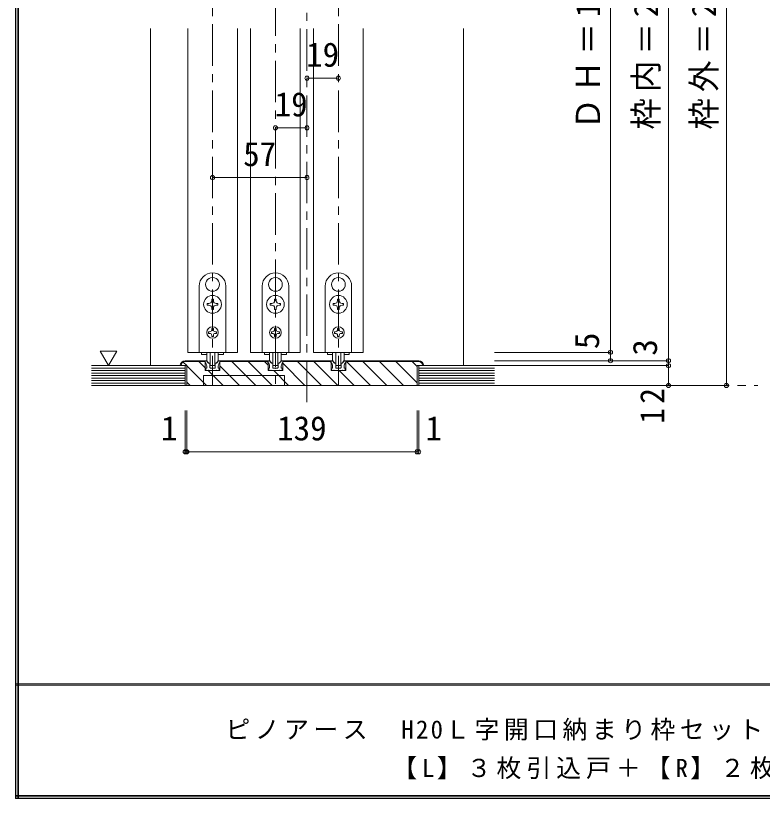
# Model space of a CAD drawing. Units: millimetres at full size, sheet at 1:5. Extents: x -957 to 993, y -689 to 708.
# Drawn here: x -957.2 to -506.3, y -689.1 to -216.7 of the extents above; entities that cross this region are included whole.
import ezdxf
from ezdxf.enums import TextEntityAlignment as Align

# ---------------------------------------------------------------- set-up
doc = ezdxf.new("R2010")
doc.units = ezdxf.units.MM
doc.header["$LTSCALE"] = 5
doc.header["$PDMODE"] = 32
doc.header["$PDSIZE"] = 2.5
doc.linetypes.add('CHAIN1', pattern=[8, 5, -1, 1, -1])
doc.layers.add('0-B_寸法', color=7, linetype='Continuous', lineweight=9)
doc.layers.add('F-1_枠', color=6, linetype='Continuous', lineweight=9)
doc.styles.add('ＭＳ ゴシック', font='')
doc.styles.get('ＭＳ ゴシック').set_extended_font_data('MS Gothic')

msp = doc.modelspace()

# ---------------------------------------------------------------- linework, layer by layer
at = {"layer": '0-B_寸法', "linetype": 'CHAIN1'}
for p, q in [((-781.344, -449.942), (-781.344, 68.058)), ((-838.344, 18.058), (-838.344, -439.942)), ((-762.344, 18.058), (-762.344, -439.942)), ((-800.344, -3.942), (-800.344, -439.942)), ((-911.344, -439.942), (-509.029, -439.942))]:
    msp.add_line(p, q, dxfattribs=at)
at = {"layer": '0-B_寸法'}
for p, q in [((-563.029, -424.942), (-563.029, 10.058)), ((-528.029, 10.058), (-528.029, -439.942)), ((-598.029, -19.942), (-598.029, -419.942)), ((-875.844, -427.942), (-875.844, -224.442)), ((-853.344, -224.442), (-853.344, -419.942)), ((-823.344, -224.442), (-823.344, -419.942)), ((-815.344, -224.442), (-815.344, -419.942)), ((-785.344, -224.442), (-785.344, -419.942)), ((-777.344, -224.442), (-777.344, -419.942)), ((-747.344, -224.442), (-747.344, -419.942)), ((-686.844, -427.942), (-686.844, -224.442)), ((-838.443, -374.793), (-838.344, -374.892)), ((-838.245, -374.793), (-838.344, -374.892)), ((-800.443, -374.793), (-800.344, -374.892)), ((-800.245, -374.793), (-800.344, -374.892)), ((-762.443, -374.793), (-762.344, -374.892)), ((-762.245, -374.793), (-762.344, -374.892)), ((-841.986, -380.931), (-841.851, -380.967)), ((-841.887, -381.102), (-841.851, -380.967)), ((-834.701, -380.931), (-834.836, -380.967)), ((-834.8, -381.102), (-834.836, -380.967)), ((-803.986, -380.931), (-803.851, -380.967)), ((-803.887, -381.102), (-803.851, -380.967)), ((-796.701, -380.931), (-796.836, -380.967)), ((-796.8, -381.102), (-796.836, -380.967)), ((-765.986, -380.931), (-765.851, -380.967)), ((-765.887, -381.102), (-765.851, -380.967)), ((-758.701, -380.931), (-758.836, -380.967)), ((-758.8, -381.102), (-758.836, -380.967)), ((-838.844, -388.742), (-838.844, -387.792)), ((-836.144, -390.442), (-835.194, -390.442)), ((-835.194, -391.442), (-836.144, -391.442)), ((-835.194, -390.442), (-835.194, -391.442)), ((-800.844, -388.742), (-800.844, -387.792)), ((-798.144, -390.442), (-797.194, -390.442)), ((-797.194, -391.442), (-798.144, -391.442)), ((-797.194, -390.442), (-797.194, -391.442)), ((-762.844, -388.742), (-762.844, -387.792)), ((-760.144, -390.442), (-759.194, -390.442)), ((-759.194, -391.442), (-760.144, -391.442)), ((-759.194, -390.442), (-759.194, -391.442)), ((-838.844, -394.092), (-838.844, -393.142)), ((-837.844, -394.092), (-838.844, -394.092)), ((-837.844, -393.142), (-837.844, -394.092)), ((-800.844, -394.092), (-800.844, -393.142)), ((-799.844, -394.092), (-800.844, -394.092)), ((-799.844, -393.142), (-799.844, -394.092)), ((-762.844, -394.092), (-762.844, -393.142)), ((-761.844, -394.092), (-762.844, -394.092)), ((-761.844, -393.142), (-761.844, -394.092)), ((-837.844, -405.542), (-838.844, -405.542)), ((-838.844, -405.542), (-838.844, -406.142)), ((-837.844, -405.542), (-837.844, -406.142)), ((-799.844, -405.542), (-800.844, -405.542)), ((-800.844, -405.542), (-800.844, -406.142)), ((-799.844, -405.542), (-799.844, -406.142)), ((-761.844, -405.542), (-762.844, -405.542)), ((-762.844, -405.542), (-762.844, -406.142)), ((-761.844, -405.542), (-761.844, -406.142)), ((-840.744, -407.442), (-840.744, -408.442)), ((-840.144, -407.442), (-840.744, -407.442)), ((-840.744, -408.442), (-840.144, -408.442)), ((-838.844, -409.742), (-838.844, -410.342)), ((-838.844, -410.342), (-837.844, -410.342)), ((-837.844, -409.742), (-837.844, -410.342)), ((-836.544, -407.442), (-835.944, -407.442)), ((-835.944, -408.442), (-836.544, -408.442)), ((-835.944, -407.442), (-835.944, -408.442)), ((-802.744, -407.442), (-802.744, -408.442)), ((-802.144, -407.442), (-802.744, -407.442)), ((-802.744, -408.442), (-802.144, -408.442)), ((-800.844, -409.742), (-800.844, -410.342)), ((-800.844, -410.342), (-799.844, -410.342)), ((-799.844, -409.742), (-799.844, -410.342)), ((-798.544, -407.442), (-797.944, -407.442)), ((-797.944, -408.442), (-798.544, -408.442)), ((-797.944, -407.442), (-797.944, -408.442)), ((-764.744, -407.442), (-764.744, -408.442)), ((-764.144, -407.442), (-764.744, -407.442)), ((-764.744, -408.442), (-764.144, -408.442)), ((-762.844, -409.742), (-762.844, -410.342)), ((-762.844, -410.342), (-761.844, -410.342)), ((-761.844, -409.742), (-761.844, -410.342)), ((-760.544, -407.442), (-759.944, -407.442)), ((-759.944, -408.442), (-760.544, -408.442)), ((-759.944, -407.442), (-759.944, -408.442)), ((-896.183, -419.129), (-901.183, -427.789)), ((-823.344, -419.942), (-853.344, -419.942)), ((-844.944, -419.942), (-844.944, -421.142)), ((-841.844, -424.363), (-841.844, -419.942)), ((-839.844, -419.942), (-839.844, -427.563)), ((-836.844, -419.942), (-836.844, -427.563)), ((-834.844, -424.363), (-834.844, -419.942)), ((-831.744, -419.942), (-831.744, -421.142)), ((-785.344, -419.942), (-815.344, -419.942)), ((-806.944, -419.942), (-806.944, -421.142)), ((-803.844, -424.363), (-803.844, -419.942)), ((-801.844, -419.942), (-801.844, -427.563)), ((-798.844, -419.942), (-798.844, -427.563)), ((-796.844, -424.363), (-796.844, -419.942)), ((-793.744, -419.942), (-793.744, -421.142)), ((-747.344, -419.942), (-777.344, -419.942)), ((-768.944, -419.942), (-768.944, -421.142)), ((-765.844, -424.363), (-765.844, -419.942)), ((-763.844, -419.942), (-763.844, -427.563)), ((-760.844, -419.942), (-760.844, -427.563)), ((-758.844, -424.363), (-758.844, -419.942)), ((-755.744, -419.942), (-755.744, -421.142)), ((-598.029, -419.942), (-668.029, -419.942)), ((-598.029, -424.942), (-598.029, -419.942)), ((-854.844, -424.942), (-842.744, -424.942)), ((-841.811, -421.142), (-844.944, -421.142)), ((-842.844, -424.942), (-842.301, -424.942)), ((-842.844, -425.942), (-842.844, -424.942)), ((-842.744, -430.942), (-842.744, -424.942)), ((-840.682, -426.354), (-841.947, -425.089)), ((-836.006, -426.354), (-834.74, -425.089)), ((-831.744, -421.142), (-834.876, -421.142)), ((-833.944, -424.942), (-804.744, -424.942)), ((-833.944, -430.942), (-833.944, -424.942)), ((-803.811, -421.142), (-806.944, -421.142)), ((-804.844, -424.942), (-804.301, -424.942)), ((-804.844, -425.942), (-804.844, -424.942)), ((-804.744, -430.942), (-804.744, -424.942)), ((-802.682, -426.354), (-803.947, -425.089)), ((-798.006, -426.354), (-796.74, -425.089)), ((-793.744, -421.142), (-796.876, -421.142)), ((-795.944, -430.942), (-795.944, -424.942)), ((-766.744, -424.942), (-795.944, -424.942)), ((-765.811, -421.142), (-768.944, -421.142)), ((-766.844, -424.942), (-766.301, -424.942)), ((-766.844, -425.942), (-766.844, -424.942)), ((-766.744, -430.942), (-766.744, -424.942)), ((-764.682, -426.354), (-765.947, -425.089)), ((-760.006, -426.354), (-758.74, -425.089)), ((-755.744, -421.142), (-758.876, -421.142)), ((-713.844, -424.942), (-757.944, -424.942)), ((-757.944, -430.942), (-757.944, -424.942)), ((-563.029, -424.942), (-668.029, -424.942)), ((-598.029, -424.942), (-668.029, -424.942)), ((-563.029, -427.942), (-563.029, -424.942)), ((-854.844, -427.942), (-911.344, -427.942)), ((-854.844, -429.442), (-911.344, -429.442)), ((-857.844, -427.942), (-853.844, -427.942)), ((-853.91, -427.942), (-856.082, -425.77)), ((-842.744, -425.442), (-854.844, -425.442)), ((-854.844, -427.942), (-854.844, -439.942)), ((-853.844, -439.942), (-853.844, -427.942)), ((-841.91, -439.942), (-853.844, -428.009)), ((-842.744, -429.209), (-846.511, -425.442)), ((-842.744, -430.942), (-842.744, -425.383)), ((-842.144, -430.942), (-842.63, -429.716)), ((-841.844, -429.442), (-842.444, -429.442)), ((-841.844, -429.442), (-841.844, -428.178)), ((-840.47, -426.442), (-840.144, -426.442)), ((-839.944, -429.142), (-839.944, -426.642)), ((-838.644, -429.442), (-839.644, -429.442)), ((-839.544, -427.863), (-837.144, -427.863)), ((-838.344, -429.742), (-838.644, -429.442)), ((-838.044, -429.442), (-838.344, -429.742)), ((-837.044, -429.442), (-838.044, -429.442)), ((-836.744, -429.142), (-836.744, -426.642)), ((-836.218, -426.442), (-836.544, -426.442)), ((-834.844, -429.442), (-834.844, -428.178)), ((-834.844, -429.442), (-834.244, -429.442)), ((-833.944, -425.383), (-833.944, -430.942)), ((-804.744, -425.442), (-833.944, -425.442)), ((-822.111, -439.942), (-833.944, -428.11)), ((-812.212, -439.942), (-826.712, -425.442)), ((-802.312, -439.942), (-816.812, -425.442)), ((-804.744, -427.611), (-806.913, -425.442)), ((-804.744, -430.942), (-804.744, -425.442)), ((-804.144, -430.942), (-804.63, -429.716)), ((-803.844, -429.442), (-804.444, -429.442)), ((-803.844, -429.442), (-803.844, -428.178)), ((-802.47, -426.442), (-802.144, -426.442)), ((-801.944, -429.142), (-801.944, -426.642)), ((-800.644, -429.442), (-801.644, -429.442)), ((-801.544, -427.863), (-799.144, -427.863)), ((-800.344, -429.742), (-800.644, -429.442)), ((-800.044, -429.442), (-800.344, -429.742)), ((-799.044, -429.442), (-800.044, -429.442)), ((-798.744, -429.142), (-798.744, -426.642)), ((-798.218, -426.442), (-798.544, -426.442)), ((-796.844, -429.442), (-796.844, -428.178)), ((-796.844, -429.442), (-796.244, -429.442)), ((-766.744, -425.442), (-795.944, -425.442)), ((-795.944, -430.942), (-795.944, -425.442)), ((-782.513, -439.942), (-795.944, -426.512)), ((-772.614, -439.942), (-787.114, -425.442)), ((-762.714, -439.942), (-777.214, -425.442)), ((-766.744, -430.942), (-766.744, -425.383)), ((-766.144, -430.942), (-766.63, -429.716)), ((-765.844, -429.442), (-766.444, -429.442)), ((-765.844, -429.442), (-765.844, -428.178)), ((-764.47, -426.442), (-764.144, -426.442)), ((-763.944, -429.142), (-763.944, -426.642)), ((-762.644, -429.442), (-763.644, -429.442)), ((-763.544, -427.863), (-761.144, -427.863)), ((-762.344, -429.742), (-762.644, -429.442)), ((-762.044, -429.442), (-762.344, -429.742)), ((-761.044, -429.442), (-762.044, -429.442)), ((-760.744, -429.142), (-760.744, -426.642)), ((-760.218, -426.442), (-760.544, -426.442)), ((-758.844, -429.442), (-758.844, -428.178)), ((-758.844, -429.442), (-758.244, -429.442)), ((-757.944, -425.383), (-757.944, -430.942)), ((-713.844, -425.442), (-757.944, -425.442)), ((-742.915, -439.942), (-757.415, -425.442)), ((-733.016, -439.942), (-747.516, -425.442)), ((-723.116, -439.942), (-737.616, -425.442)), ((-714.844, -438.315), (-727.717, -425.442)), ((-714.844, -428.416), (-717.817, -425.442)), ((-714.844, -427.942), (-710.844, -427.942)), ((-714.844, -439.942), (-714.844, -427.942)), ((-713.844, -427.942), (-713.844, -439.942)), ((-668.029, -427.942), (-713.844, -427.942)), ((-668.029, -429.442), (-713.844, -429.442)), ((-563.029, -427.942), (-668.029, -427.942)), ((-563.029, -439.942), (-563.029, -427.942)), ((-854.844, -430.942), (-911.344, -430.942)), ((-854.844, -432.442), (-911.344, -432.442)), ((-854.844, -433.942), (-911.344, -433.942)), ((-833.944, -430.942), (-842.744, -430.942)), ((-841.044, -430.942), (-842.144, -430.942)), ((-841.044, -430.942), (-840.844, -430.742)), ((-832.011, -439.942), (-841.011, -430.942)), ((-840.844, -430.742), (-840.644, -430.942)), ((-840.644, -430.942), (-836.044, -430.942)), ((-795.944, -430.942), (-804.744, -430.942)), ((-803.044, -430.942), (-804.144, -430.942)), ((-803.044, -430.942), (-802.844, -430.742)), ((-802.844, -430.742), (-802.644, -430.942)), ((-802.644, -430.942), (-798.044, -430.942)), ((-792.413, -439.942), (-801.413, -430.942)), ((-757.944, -430.942), (-766.744, -430.942)), ((-765.044, -430.942), (-766.144, -430.942)), ((-765.044, -430.942), (-764.844, -430.742)), ((-764.844, -430.742), (-764.644, -430.942)), ((-764.644, -430.942), (-760.044, -430.942)), ((-752.815, -439.942), (-761.815, -430.942)), ((-668.029, -430.942), (-713.844, -430.942)), ((-668.029, -432.442), (-713.844, -432.442)), ((-668.029, -433.942), (-713.844, -433.942)), ((-854.844, -435.442), (-911.344, -435.442)), ((-854.844, -436.942), (-911.344, -436.942)), ((-854.844, -438.442), (-911.344, -438.442)), ((-851.81, -439.942), (-853.844, -437.908)), ((-668.029, -435.442), (-713.844, -435.442)), ((-668.029, -436.942), (-713.844, -436.942)), ((-668.029, -438.442), (-713.844, -438.442)), ((-668.029, -439.942), (-911.344, -439.942)), ((-853.844, -439.942), (-714.844, -439.942)), ((-528.029, -439.942), (-668.029, -439.942))]:
    msp.add_line(p, q, dxfattribs=at)
at = {"layer": '0-B_寸法', "color": 4}
for p, q in [((-781.344, -254.442), (-762.344, -254.442)), ((-781.344, -284.442), (-800.344, -284.442)), ((-781.344, -314.442), (-838.344, -314.442)), ((-854.844, -479.942), (-854.844, -454.942)), ((-853.844, -479.942), (-853.844, -454.942)), ((-714.844, -479.942), (-714.844, -454.942)), ((-713.844, -479.942), (-713.844, -454.942)), ((-854.844, -479.942), (-853.844, -479.942)), ((-853.844, -479.942), (-714.844, -479.942)), ((-714.844, -479.942), (-713.844, -479.942))]:
    msp.add_line(p, q, dxfattribs=at)
at = {"layer": '0-B_寸法'}
for points in [[(-846.344, -379.942), (-846.344, -419.942), (-830.344, -419.942), (-830.344, -379.942)], [(-808.344, -379.942), (-808.344, -419.942), (-792.344, -419.942), (-792.344, -379.942)], [(-770.344, -379.942), (-770.344, -419.942), (-754.344, -419.942), (-754.344, -379.942)], [(-840.544, -391.442), (-841.494, -391.442), (-841.494, -390.442), (-840.544, -390.442)], [(-838.844, -387.792), (-837.844, -387.792), (-837.844, -388.742)], [(-802.544, -391.442), (-803.494, -391.442), (-803.494, -390.442), (-802.544, -390.442)], [(-800.844, -387.792), (-799.844, -387.792), (-799.844, -388.742)], [(-764.544, -391.442), (-765.494, -391.442), (-765.494, -390.442), (-764.544, -390.442)], [(-762.844, -387.792), (-761.844, -387.792), (-761.844, -388.742)], [(-896.183, -419.129), (-906.183, -419.129), (-901.183, -427.789)], [(-833.844, -425.942), (-833.844, -424.942), (-834.387, -424.942)], [(-795.844, -425.942), (-795.844, -424.942), (-796.387, -424.942)], [(-757.844, -425.942), (-757.844, -424.942), (-758.387, -424.942)], [(-835.644, -430.942), (-834.544, -430.942), (-834.058, -429.716)], [(-797.644, -430.942), (-796.544, -430.942), (-796.058, -429.716)], [(-759.644, -430.942), (-758.544, -430.942), (-758.058, -429.716)], [(-794.844, -439.942), (-794.844, -433.942), (-843.844, -433.942), (-843.844, -439.942)], [(-835.644, -430.942), (-835.844, -430.742), (-836.044, -430.942)], [(-797.644, -430.942), (-797.844, -430.742), (-798.044, -430.942)], [(-759.644, -430.942), (-759.844, -430.742), (-760.044, -430.942)]]:
    msp.add_lwpolyline(points, dxfattribs=at)
for centre, radius in [((-838.344, -390.942), 5.35), ((-800.344, -390.942), 5.35), ((-762.344, -390.942), 5.35), ((-838.344, -407.942), 3.5), ((-800.344, -407.942), 3.5), ((-762.344, -407.942), 3.5)]:
    msp.add_circle(centre, radius, dxfattribs=at)
for centre, radius, start, end in [((-838.344, -379.942), 8, 0, 180), ((-800.344, -379.942), 8, 0, 180), ((-762.344, -379.942), 8, 0, 180), ((-838.344, -378.942), 4.15, 91.3645, 208.6355), ((-838.344, -378.942), 4.15, 331.3645, 88.6355), ((-800.344, -378.942), 4.15, 91.3645, 208.6355), ((-800.344, -378.942), 4.15, 331.3645, 88.6355), ((-762.344, -378.942), 4.15, 91.3645, 208.6355), ((-762.344, -378.942), 4.15, 331.3645, 88.6355), ((-838.344, -378.942), 4.15, 211.3645, 328.6355), ((-800.344, -378.942), 4.15, 211.3645, 328.6355), ((-762.344, -378.942), 4.15, 211.3645, 328.6355), ((-840.544, -388.742), 1.7, 270, 0), ((-840.544, -393.142), 1.7, 0, 90), ((-836.144, -388.742), 1.7, 180, 270), ((-836.144, -393.142), 1.7, 90, 180), ((-802.544, -388.742), 1.7, 270, 0), ((-802.544, -393.142), 1.7, 0, 90), ((-798.144, -388.742), 1.7, 180, 270), ((-798.144, -393.142), 1.7, 90, 180), ((-764.544, -388.742), 1.7, 270, 0), ((-764.544, -393.142), 1.7, 0, 90), ((-760.144, -388.742), 1.7, 180, 270), ((-760.144, -393.142), 1.7, 90, 180), ((-840.144, -406.142), 1.3, 270, 0), ((-836.544, -406.142), 1.3, 180, 270), ((-802.144, -406.142), 1.3, 270, 0), ((-798.544, -406.142), 1.3, 180, 270), ((-764.144, -406.142), 1.3, 270, 0), ((-760.544, -406.142), 1.3, 180, 270), ((-840.144, -409.742), 1.3, 0, 90), ((-836.544, -409.742), 1.3, 90, 180), ((-802.144, -409.742), 1.3, 0, 90), ((-798.544, -409.742), 1.3, 90, 180), ((-764.144, -409.742), 1.3, 0, 90), ((-760.544, -409.742), 1.3, 90, 180), ((-854.844, -427.942), 3, 90, 180), ((-842.301, -425.442), 0.5, 45, 90), ((-839.844, -424.363), 2, 180, 264.78409), ((-836.844, -424.363), 2, 275.21591, 0), ((-834.387, -425.442), 0.5, 90, 135), ((-804.301, -425.442), 0.5, 45, 90), ((-801.844, -424.363), 2, 180, 264.78409), ((-798.844, -424.363), 2, 275.21591, 0), ((-796.387, -425.442), 0.5, 90, 135), ((-766.301, -425.442), 0.5, 45, 90), ((-763.844, -424.363), 2, 180, 264.78409), ((-760.844, -424.363), 2, 275.21591, 0), ((-758.387, -425.442), 0.5, 90, 135), ((-713.844, -427.942), 3, 0, 90), ((-854.844, -427.942), 2.5, 90, 180), ((-844.844, -428.178), 3, 0, 48.19), ((-842.444, -429.642), 0.2, 90, 201.616), ((-840.47, -426.142), 0.3, 225, 270), ((-840.144, -426.642), 0.2, 360, 90), ((-840.044, -426.554), 0.2, 0, 84.78409), ((-839.644, -429.142), 0.3, 180, 270), ((-839.544, -427.563), 0.3, 180, 270), ((-837.144, -427.563), 0.3, 270, 0), ((-837.044, -429.142), 0.3, 270, 360), ((-836.644, -426.554), 0.2, 95.21591, 180), ((-836.544, -426.642), 0.2, 90, 180), ((-836.218, -426.142), 0.3, 270, 315), ((-831.844, -428.178), 3, 131.81, 180), ((-834.244, -429.642), 0.2, 338.384, 90), ((-806.844, -428.178), 3, 0, 48.19), ((-804.444, -429.642), 0.2, 90, 201.616), ((-802.47, -426.142), 0.3, 225, 270), ((-802.144, -426.642), 0.2, 360, 90), ((-802.044, -426.554), 0.2, 0, 84.78409), ((-801.644, -429.142), 0.3, 180, 270), ((-801.544, -427.563), 0.3, 180, 270), ((-799.144, -427.563), 0.3, 270, 0), ((-799.044, -429.142), 0.3, 270, 360), ((-798.644, -426.554), 0.2, 95.21591, 180), ((-798.544, -426.642), 0.2, 90, 180), ((-798.218, -426.142), 0.3, 270, 315), ((-793.844, -428.178), 3, 131.81, 180), ((-796.244, -429.642), 0.2, 338.384, 90), ((-768.844, -428.178), 3, 0, 48.19), ((-766.444, -429.642), 0.2, 90, 201.616), ((-764.47, -426.142), 0.3, 225, 270), ((-764.144, -426.642), 0.2, 360, 90), ((-764.044, -426.554), 0.2, 0, 84.78409), ((-763.644, -429.142), 0.3, 180, 270), ((-763.544, -427.563), 0.3, 180, 270), ((-761.144, -427.563), 0.3, 270, 0), ((-761.044, -429.142), 0.3, 270, 360), ((-760.644, -426.554), 0.2, 95.21591, 180), ((-760.544, -426.642), 0.2, 90, 180), ((-760.218, -426.142), 0.3, 270, 315), ((-755.844, -428.178), 3, 131.81, 180), ((-758.244, -429.642), 0.2, 338.384, 90), ((-713.844, -427.942), 2.5, 0, 90)]:
    msp.add_arc(centre, radius, start, end, dxfattribs=at)
for p in [(-781.344, -254.442), (-762.344, -254.442), (-800.344, -284.442), (-781.344, -284.442), (-838.344, -314.442), (-781.344, -314.442), (-598.029, -419.942), (-598.029, -424.942), (-563.029, -424.942), (-563.029, -427.942), (-563.029, -439.942), (-528.029, -439.942), (-854.844, -479.942), (-853.844, -479.942), (-714.844, -479.942), (-713.844, -479.942)]:
    msp.add_point(p, dxfattribs=at)
at = {"layer": 'F-1_枠'}
for p, q in [((-957.218, 707.602), (-957.218, -689.065)), ((-956.385, 707.602), (-956.385, -689.065)), ((-955.551, 707.602), (-955.551, -689.065)), ((992.782, -619.898), (-957.218, -619.898)), ((992.782, -620.731), (-957.218, -620.731)), ((992.782, -687.398), (-957.218, -687.398)), ((992.782, -688.231), (-957.218, -688.231)), ((992.782, -689.065), (-957.218, -689.065))]:
    msp.add_line(p, q, dxfattribs=at)

# ---------------------------------------------------------------- texts
at = {"layer": '0-B_寸法', "style": 'ＭＳ ゴシック'}
for s, p in [('19', (-781.844, -251.942)), ('19', (-800.844, -281.942)), ('57', (-819.844, -311.942)), ('1', (-869.454, -477.442)), ('139', (-799.344, -477.442)), ('1', (-709.716, -477.442))]:
    msp.add_text(s, height=14.66, dxfattribs=at).set_placement(p, align=Align.BOTTOM_LEFT)
for s, p in [('5', (-600.529, -417.942)), ('3', (-565.529, -421.942))]:
    msp.add_text(s, height=14.66, rotation=90, dxfattribs=at).set_placement(p, align=Align.BOTTOM_LEFT)
at = {"layer": '0-B_寸法', "char_height": 14.66, "attachment_point": 7, "rotation": 90, "style": 'ＭＳ ゴシック'}
for s, insert in [('\\T1.19;\\W0.95;ＤＨ＝1,983', (-600.529, -285.451)), ('\\T1.19;\\W0.95;枠内＝2,002', (-565.529, -285.451)), ('\\T1.19;\\W0.95;枠外＝2,047', (-530.529, -285.451)), ('\\T1.27;\\W0.95;12', (-565.529, -462.986))]:
    msp.add_mtext(s, dxfattribs=dict(at, insert=insert))
at = {"layer": '0-B_寸法', "char_height": 11, "attachment_point": 7, "style": 'ＭＳ ゴシック'}
for s, insert in [('\\T1.18;ピノアース\u3000H20Ｌ字開口納まり枠セット\u3000レールタイプ\u3000調整枠\u3000敷居Ｑ型', (-830.551, -655.731)), ('\\T1.2;【L】３枚引込戸＋【R】２枚引込戸\u3000枠外H2,047', (-729.845, -679.065))]:
    msp.add_mtext(s, dxfattribs=dict(at, insert=insert))

doc.saveas('drawing.dxf')
